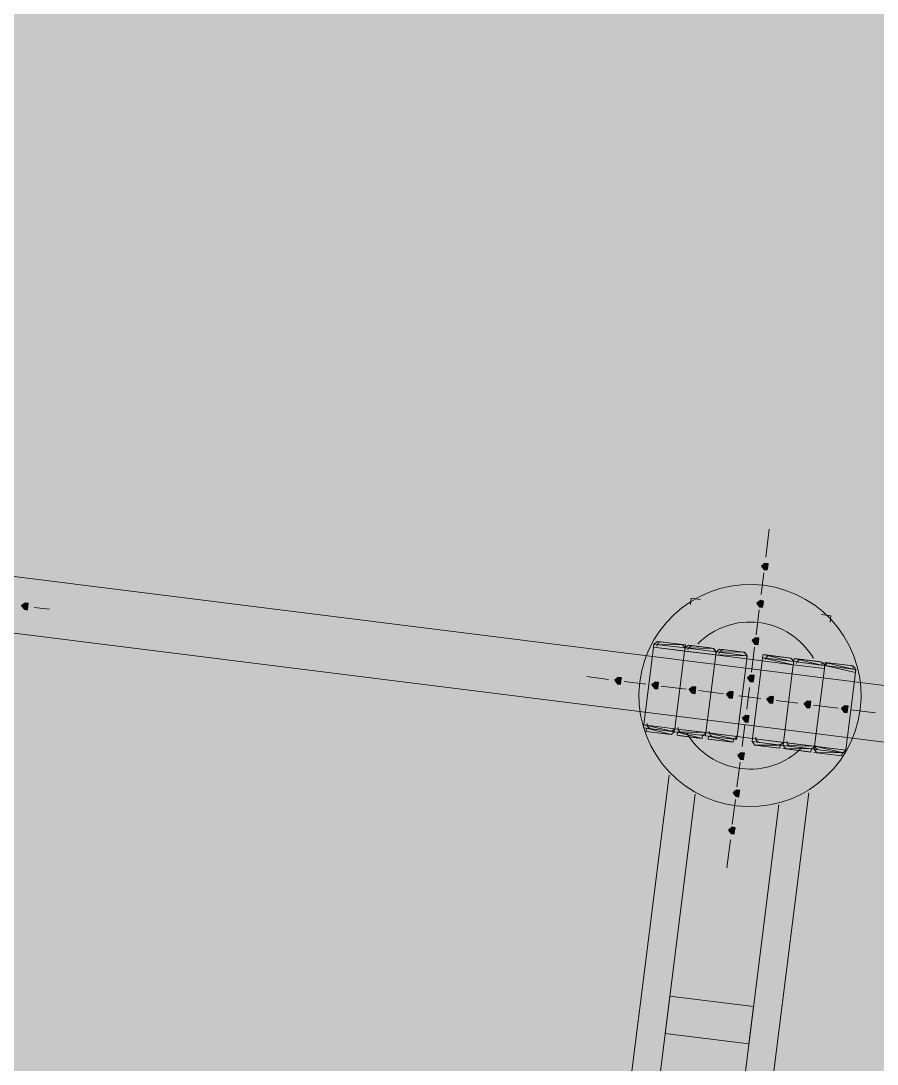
# Model space of a CAD drawing. Header units: metres. Extents: x -4 to 509425, y 7549 to 4732445.
# Drawn here: x 476041.696 to 476044.012, y 4719748.064 to 4719750.886 of the extents above; entities that cross this region are included whole.
import ezdxf

# ---------------------------------------------------------------- set-up
doc = ezdxf.new("R2010")
doc.units = ezdxf.units.M
doc.header["$LTSCALE"] = 0.01
doc.header["$MEASUREMENT"] = 0
doc.layers.get('0').update_dxf_attribs({"lineweight": 0})
doc.layers.add('_SUBESTACIÓN', color=1, linetype='Continuous')
doc.layers.add('SUBESTACION LA VID', color=253, linetype='Continuous')

# ---------------------------------------------------------------- blocks, each defined once
blk = doc.blocks.new('A$Cfff6051d')
at = {"layer": 'SUBESTACION LA VID', "transparency": 33554687}
h = blk.add_hatch(color=256, dxfattribs=at)
h.dxf.hatch_style = 2
h.paths.add_polyline_path([(476043.7161, 4719749.4093), (476043.7171, 4719749.4177), (476043.7087, 4719749.4187), (476043.6993, 4719749.4114), (476043.7066, 4719749.4019), (476043.715, 4719749.4009)])
h = blk.add_hatch(color=256, dxfattribs=at)
h.dxf.hatch_style = 2
h.paths.add_polyline_path([(476043.7035, 4719749.3085), (476043.7045, 4719749.3169), (476043.6961, 4719749.3179), (476043.6867, 4719749.3106), (476043.694, 4719749.3011), (476043.7024, 4719749.3001)])
h = blk.add_hatch(color=256, dxfattribs=at)
h.dxf.hatch_style = 2
h.paths.add_polyline_path([(476041.7146, 4719749.3018), (476041.7156, 4719749.3102), (476041.7072, 4719749.3113), (476041.6978, 4719749.3039), (476041.7051, 4719749.2945), (476041.7135, 4719749.2934)])
h = blk.add_hatch(color=256, dxfattribs=at)
h.dxf.hatch_style = 2
h.paths.add_polyline_path([(476043.6908, 4719749.2077), (476043.6919, 4719749.2161), (476043.6835, 4719749.2171), (476043.674, 4719749.2098), (476043.6814, 4719749.2003), (476043.6898, 4719749.1993)])
h = blk.add_hatch(color=256, dxfattribs=at)
h.dxf.hatch_style = 2
h.paths.add_polyline_path([(476043.6782, 4719749.1069), (476043.6792, 4719749.1153), (476043.6708, 4719749.1163), (476043.6614, 4719749.109), (476043.6687, 4719749.0995), (476043.6771, 4719749.0985)])
h = blk.add_hatch(color=256, dxfattribs=at)
h.dxf.hatch_style = 2
h.paths.add_polyline_path([(476043.319, 4719749.1007), (476043.3201, 4719749.1091), (476043.3117, 4719749.1101), (476043.3022, 4719749.1028), (476043.3096, 4719749.0933), (476043.318, 4719749.0923)])
h = blk.add_hatch(color=256, dxfattribs=at)
h.dxf.hatch_style = 2
h.paths.add_polyline_path([(476043.4198, 4719749.088), (476043.4209, 4719749.0964), (476043.4125, 4719749.0975), (476043.403, 4719749.0902), (476043.4104, 4719749.0807), (476043.4188, 4719749.0796)])
h = blk.add_hatch(color=256, dxfattribs=at)
h.dxf.hatch_style = 2
h.paths.add_polyline_path([(476043.5206, 4719749.0754), (476043.5217, 4719749.0838), (476043.5133, 4719749.0849), (476043.5038, 4719749.0775), (476043.5112, 4719749.0681), (476043.5196, 4719749.067)])
h = blk.add_hatch(color=256, dxfattribs=at)
h.dxf.hatch_style = 2
h.paths.add_polyline_path([(476043.6215, 4719749.0628), (476043.6225, 4719749.0712), (476043.6141, 4719749.0722), (476043.6046, 4719749.0649), (476043.612, 4719749.0554), (476043.6204, 4719749.0544)])
h = blk.add_hatch(color=256, dxfattribs=at)
h.dxf.hatch_style = 2
h.paths.add_polyline_path([(476043.7307, 4719749.0491), (476043.7317, 4719749.0575), (476043.7233, 4719749.0585), (476043.7139, 4719749.0512), (476043.7212, 4719749.0417), (476043.7296, 4719749.0407)])
h = blk.add_hatch(color=256, dxfattribs=at)
h.dxf.hatch_style = 2
h.paths.add_polyline_path([(476043.8315, 4719749.0364), (476043.8325, 4719749.0448), (476043.8241, 4719749.0459), (476043.8147, 4719749.0386), (476043.822, 4719749.0291), (476043.8304, 4719749.028)])
h = blk.add_hatch(color=256, dxfattribs=at)
h.dxf.hatch_style = 2
h.paths.add_polyline_path([(476043.9323, 4719749.0238), (476043.9333, 4719749.0322), (476043.9249, 4719749.0333), (476043.9155, 4719749.0259), (476043.9228, 4719749.0165), (476043.9312, 4719749.0154)])
h = blk.add_hatch(color=256, dxfattribs=at)
h.dxf.hatch_style = 2
h.paths.add_polyline_path([(476043.6645, 4719748.9977), (476043.6655, 4719749.0061), (476043.6571, 4719749.0071), (476043.6477, 4719748.9998), (476043.655, 4719748.9903), (476043.6634, 4719748.9893)])
h = blk.add_hatch(color=256, dxfattribs=at)
h.dxf.hatch_style = 2
h.paths.add_polyline_path([(476043.6518, 4719748.8969), (476043.6529, 4719748.9053), (476043.6445, 4719748.9063), (476043.635, 4719748.899), (476043.6424, 4719748.8895), (476043.6508, 4719748.8885)])
h = blk.add_hatch(color=256, dxfattribs=at)
h.dxf.hatch_style = 2
h.paths.add_polyline_path([(476043.6392, 4719748.796), (476043.6403, 4719748.8044), (476043.6319, 4719748.8055), (476043.6224, 4719748.7982), (476043.6298, 4719748.7887), (476043.6382, 4719748.7876)])
h = blk.add_hatch(color=256, dxfattribs=at)
h.dxf.hatch_style = 2
h.paths.add_polyline_path([(476043.6266, 4719748.6952), (476043.6276, 4719748.7036), (476043.6192, 4719748.7047), (476043.6098, 4719748.6973), (476043.6171, 4719748.6879), (476043.6255, 4719748.6868)])
at = {"layer": 'SUBESTACION LA VID', "lineweight": 15}
for p, q in [((476071.4612, 4719745.6493), (475975.7142, 4719757.6531)), ((476071.4423, 4719745.4981), (475975.6953, 4719757.5019)), ((476043.7203, 4719749.5111), (476043.7108, 4719749.4355)), ((476043.7056, 4719749.3935), (476043.6982, 4719749.3347)), ((476041.7734, 4719749.2945), (476041.7314, 4719749.2997)), ((476043.6929, 4719749.2927), (476043.6845, 4719749.2255)), ((476043.4766, 4719749.2004), (476043.4262, 4719749.2067)), ((476043.4073, 4719749.192), (476043.381, 4719748.982)), ((476043.4913, 4719749.1815), (476043.465, 4719748.9715)), ((476043.465, 4719748.9715), (476043.4913, 4719749.1815)), ((476043.5606, 4719749.1899), (476043.5102, 4719749.1962)), ((476043.5753, 4719749.1709), (476043.549, 4719748.9609)), ((476043.549, 4719748.9609), (476043.5753, 4719749.1709)), ((476043.6446, 4719749.1793), (476043.5942, 4719749.1856)), ((476043.6803, 4719749.1919), (476043.6719, 4719749.1247)), ((476043.633, 4719748.9504), (476043.6593, 4719749.1604)), ((476043.675, 4719748.9451), (476043.7013, 4719749.1552)), ((476043.7202, 4719749.1698), (476043.7706, 4719749.1635)), ((476043.7853, 4719749.1446), (476043.759, 4719748.9346)), ((476043.759, 4719748.9346), (476043.7853, 4719749.1446)), ((476043.8042, 4719749.1593), (476043.8546, 4719749.153)), ((476043.8798, 4719749.1498), (476043.9386, 4719749.1425)), ((476043.8693, 4719749.1341), (476043.843, 4719748.9241)), ((476043.843, 4719748.9241), (476043.8693, 4719749.1341)), ((476043.9533, 4719749.1236), (476043.927, 4719748.9135)), ((476043.2854, 4719749.1049), (476043.2266, 4719749.1123)), ((476043.3862, 4719749.0923), (476043.3274, 4719749.0996)), ((476043.4954, 4719749.0786), (476043.4282, 4719749.087)), ((476043.5962, 4719749.0659), (476043.529, 4719749.0744)), ((476043.6971, 4719749.0533), (476043.6383, 4719749.0607)), ((476043.6666, 4719749.0827), (476043.6592, 4719749.0239)), ((476043.7979, 4719749.0407), (476043.7391, 4719749.048)), ((476043.9071, 4719749.027), (476043.8399, 4719749.0354)), ((476044.0079, 4719749.0143), (476043.9407, 4719749.0228)), ((476043.654, 4719748.9819), (476043.6466, 4719748.9231)), ((476043.3957, 4719748.9631), (476043.4461, 4719748.9568)), ((476043.4797, 4719748.9526), (476043.5301, 4719748.9462)), ((476043.5637, 4719748.942), (476043.6141, 4719748.9357)), ((476043.7401, 4719748.9199), (476043.6897, 4719748.9262)), ((476043.8241, 4719748.9094), (476043.7737, 4719748.9157)), ((476043.9081, 4719748.8989), (476043.8493, 4719748.9062)), ((476043.6413, 4719748.8811), (476043.6329, 4719748.8139)), ((476043.4492, 4719748.8455), (476043.0721, 4719745.8382)), ((476043.153, 4719745.8707), (476043.5195, 4719748.794)), ((476043.8272, 4719748.7981), (476043.4502, 4719745.7908)), ((476043.6287, 4719748.7803), (476043.6203, 4719748.7131)), ((476043.3798, 4719745.8422), (476043.7463, 4719748.7656)), ((476043.615, 4719748.6711), (476043.6055, 4719748.5955))]:
    blk.add_line(p, q, dxfattribs=at)
at = {"layer": 'SUBESTACION LA VID', "lineweight": 0}
for p, q in [((476043.4167, 4719749.1994), (476043.4934, 4719749.1983)), ((476043.4178, 4719749.2078), (476043.485, 4719749.1993)), ((476043.4178, 4719749.2078), (476043.485, 4719749.1993)), ((476043.4178, 4719749.2078), (476043.485, 4719749.1993)), ((476043.4178, 4719749.2078), (476043.485, 4719749.1993)), ((476043.4262, 4719749.2067), (476043.485, 4719749.1993)), ((476043.4262, 4719749.2067), (476043.4766, 4719749.2004)), ((476043.4923, 4719749.1899), (476043.569, 4719749.1888)), ((476043.5018, 4719749.1972), (476043.569, 4719749.1888)), ((476043.5018, 4719749.1972), (476043.569, 4719749.1888)), ((476043.5018, 4719749.1972), (476043.569, 4719749.1888)), ((476043.5018, 4719749.1972), (476043.569, 4719749.1888)), ((476043.5018, 4719749.1972), (476043.569, 4719749.1888)), ((476043.5753, 4719749.1709), (476043.6603, 4719749.1688)), ((476043.5763, 4719749.1793), (476043.6603, 4719749.1688)), ((476043.5763, 4719749.1793), (476043.6603, 4719749.1688)), ((476043.5763, 4719749.1793), (476043.653, 4719749.1783)), ((476043.5858, 4719749.1867), (476043.653, 4719749.1783)), ((476043.5858, 4719749.1867), (476043.653, 4719749.1783)), ((476043.5858, 4719749.1867), (476043.653, 4719749.1783)), ((476043.5858, 4719749.1867), (476043.653, 4719749.1783)), ((476043.5858, 4719749.1867), (476043.653, 4719749.1783)), ((476043.5858, 4719749.1867), (476043.6446, 4719749.1793)), ((476043.7034, 4719749.172), (476043.7779, 4719749.1541)), ((476043.7118, 4719749.1709), (476043.779, 4719749.1625)), ((476043.7118, 4719749.1709), (476043.779, 4719749.1625)), ((476043.7118, 4719749.1709), (476043.779, 4719749.1625)), ((476043.7118, 4719749.1709), (476043.779, 4719749.1625)), ((476043.7118, 4719749.1709), (476043.779, 4719749.1625)), ((476043.7023, 4719749.1636), (476043.7853, 4719749.1446)), ((476043.7023, 4719749.1636), (476043.7863, 4719749.153)), ((476043.7202, 4719749.1698), (476043.779, 4719749.1625)), ((476043.7863, 4719749.153), (476043.8704, 4719749.1425)), ((476043.7863, 4719749.153), (476043.8704, 4719749.1425)), ((476043.7874, 4719749.1614), (476043.862, 4719749.1435)), ((476043.7874, 4719749.1614), (476043.863, 4719749.1519)), ((476043.7958, 4719749.1604), (476043.863, 4719749.1519)), ((476043.7958, 4719749.1604), (476043.863, 4719749.1519)), ((476043.7958, 4719749.1604), (476043.8546, 4719749.153)), ((476043.7958, 4719749.1604), (476043.8546, 4719749.153)), ((476043.8042, 4719749.1593), (476043.8546, 4719749.153)), ((476043.8704, 4719749.1425), (476043.9533, 4719749.1236)), ((476043.8704, 4719749.1425), (476043.9544, 4719749.132)), ((476043.8704, 4719749.1425), (476043.946, 4719749.133)), ((476043.8714, 4719749.1509), (476043.946, 4719749.133)), ((476043.8798, 4719749.1498), (476043.947, 4719749.1414)), ((476043.8798, 4719749.1498), (476043.9386, 4719749.1425)), ((476043.8798, 4719749.1498), (476043.9386, 4719749.1425)), ((476043.8798, 4719749.1498), (476043.9386, 4719749.1425)), ((476043.4545, 4719748.9557), (476043.3872, 4719748.9642)), ((476043.4545, 4719748.9557), (476043.3872, 4719748.9642)), ((476043.4545, 4719748.9557), (476043.3883, 4719748.9726)), ((476043.4545, 4719748.9557), (476043.3957, 4719748.9631)), ((476043.5479, 4719748.9525), (476043.4639, 4719748.9631)), ((476043.5479, 4719748.9525), (476043.4639, 4719748.9631)), ((476043.5479, 4719748.9525), (476043.4639, 4719748.9631)), ((476043.549, 4719748.9609), (476043.465, 4719748.9715)), ((476043.5301, 4719748.9462), (476043.4713, 4719748.9536)), ((476043.5385, 4719748.9452), (476043.4713, 4719748.9536)), ((476043.5385, 4719748.9452), (476043.4713, 4719748.9536)), ((476043.5385, 4719748.9452), (476043.4713, 4719748.9536)), ((476043.5385, 4719748.9452), (476043.4713, 4719748.9536)), ((476043.5385, 4719748.9452), (476043.4723, 4719748.962)), ((476043.6235, 4719748.9431), (476043.5479, 4719748.9525)), ((476043.6319, 4719748.942), (476043.5479, 4719748.9525)), ((476043.6319, 4719748.942), (476043.5479, 4719748.9525)), ((476043.633, 4719748.9504), (476043.549, 4719748.9609)), ((476043.6225, 4719748.9347), (476043.5563, 4719748.9515)), ((476043.6225, 4719748.9347), (476043.5553, 4719748.9431)), ((476043.6225, 4719748.9347), (476043.5553, 4719748.9431)), ((476043.6225, 4719748.9347), (476043.5553, 4719748.9431)), ((476043.7579, 4719748.9262), (476043.6739, 4719748.9367)), ((476043.7579, 4719748.9262), (476043.6739, 4719748.9367)), ((476043.7401, 4719748.9199), (476043.6813, 4719748.9273)), ((476043.7485, 4719748.9189), (476043.6813, 4719748.9273)), ((476043.7495, 4719748.9273), (476043.6813, 4719748.9273)), ((476043.8335, 4719748.9167), (476043.7569, 4719748.9178)), ((476043.8335, 4719748.9167), (476043.7579, 4719748.9262)), ((476043.8335, 4719748.9167), (476043.7579, 4719748.9262)), ((476043.8241, 4719748.9094), (476043.7653, 4719748.9168)), ((476043.8325, 4719748.9083), (476043.7653, 4719748.9168)), ((476043.8241, 4719748.9094), (476043.7737, 4719748.9157)), ((476043.9175, 4719748.9062), (476043.8409, 4719748.9073)), ((476043.9175, 4719748.9062), (476043.8419, 4719748.9157)), ((476043.9175, 4719748.9062), (476043.8419, 4719748.9157)), ((476043.9081, 4719748.8989), (476043.8493, 4719748.9062)), ((476043.9081, 4719748.8989), (476043.8493, 4719748.9062)), ((476043.9081, 4719748.8989), (476043.8493, 4719748.9062)), ((476043.9165, 4719748.8978), (476043.8493, 4719748.9062)), ((476043.9165, 4719748.8978), (476043.8493, 4719748.9062))]:
    blk.add_line(p, q, dxfattribs=at)
at = {"layer": 'SUBESTACION LA VID', "lineweight": 15}
for points in [[(476071.4423, 4719745.4981), (476071.4612, 4719745.6493), (475975.7142, 4719757.6531), (475975.6953, 4719757.5019), (476071.4423, 4719745.4981)], [(476043.5344, 4719749.3211), (476043.5092, 4719749.3243), (476043.5071, 4719749.3075)], [(476043.862, 4719749.2801), (476043.8872, 4719749.2769), (476043.8851, 4719749.2601)], [(476043.527, 4719749.1941), (476043.5102, 4719749.1962), (476043.5018, 4719749.1972), (476043.4923, 4719749.1899), (476043.4913, 4719749.1815), (476043.4923, 4719749.1899), (476043.4934, 4719749.1983), (476043.485, 4719749.1993), (476043.4766, 4719749.2004), (476043.4262, 4719749.2067), (476043.4178, 4719749.2078), (476043.4083, 4719749.2004), (476043.4073, 4719749.192), (476043.381, 4719748.982), (476043.3799, 4719748.9736), (476043.3883, 4719748.9726), (476043.3872, 4719748.9642), (476043.3957, 4719748.9631), (476043.4461, 4719748.9568), (476043.4545, 4719748.9557), (476043.4639, 4719748.9631), (476043.465, 4719748.9715), (476043.4639, 4719748.9631), (476043.4723, 4719748.962), (476043.4713, 4719748.9536), (476043.4797, 4719748.9526), (476043.5301, 4719748.9462), (476043.5385, 4719748.9452), (476043.5395, 4719748.9536), (476043.5479, 4719748.9525), (476043.549, 4719748.9609), (476043.5479, 4719748.9525), (476043.5563, 4719748.9515), (476043.5553, 4719748.9431), (476043.5637, 4719748.942), (476043.6141, 4719748.9357), (476043.6225, 4719748.9347), (476043.6235, 4719748.9431), (476043.6319, 4719748.942), (476043.633, 4719748.9504), (476043.675, 4719748.9451), (476043.6739, 4719748.9367), (476043.6813, 4719748.9273), (476043.6897, 4719748.9262), (476043.7401, 4719748.9199), (476043.7485, 4719748.9189), (476043.7495, 4719748.9273), (476043.7579, 4719748.9262), (476043.759, 4719748.9346), (476043.7579, 4719748.9262), (476043.7653, 4719748.9168), (476043.7737, 4719748.9157), (476043.8241, 4719748.9094), (476043.8325, 4719748.9083), (476043.8335, 4719748.9167), (476043.8419, 4719748.9157), (476043.843, 4719748.9241), (476043.8419, 4719748.9157), (476043.8493, 4719748.9062), (476043.9081, 4719748.8989), (476043.9165, 4719748.8978), (476043.9175, 4719748.9062), (476043.9259, 4719748.9051), (476043.927, 4719748.9135), (476043.9533, 4719749.1236), (476043.9544, 4719749.132), (476043.946, 4719749.133), (476043.947, 4719749.1414), (476043.9386, 4719749.1425), (476043.8798, 4719749.1498), (476043.8714, 4719749.1509), (476043.8704, 4719749.1425), (476043.8693, 4719749.1341), (476043.8704, 4719749.1425), (476043.862, 4719749.1435), (476043.863, 4719749.1519), (476043.8546, 4719749.153), (476043.8042, 4719749.1593), (476043.7958, 4719749.1604), (476043.7874, 4719749.1614), (476043.7863, 4719749.153), (476043.7853, 4719749.1446), (476043.7863, 4719749.153), (476043.779, 4719749.1625), (476043.7706, 4719749.1635), (476043.7202, 4719749.1698), (476043.7118, 4719749.1709), (476043.7034, 4719749.172), (476043.7023, 4719749.1636), (476043.7013, 4719749.1552), (476043.6593, 4719749.1604), (476043.6603, 4719749.1688), (476043.653, 4719749.1783), (476043.6446, 4719749.1793), (476043.5942, 4719749.1856), (476043.5858, 4719749.1867), (476043.5763, 4719749.1793), (476043.5753, 4719749.1709), (476043.5763, 4719749.1793), (476043.569, 4719749.1888), (476043.5606, 4719749.1899), (476043.527, 4719749.1941)], [(476043.4384, 4719748.1472), (476043.451, 4719748.248), (476043.6779, 4719748.2195), (476043.6652, 4719748.1187), (476043.4384, 4719748.1472)]]:
    blk.add_lwpolyline(points, dxfattribs=at)
at = {"layer": 'SUBESTACION LA VID'}
for points in [[(476043.7161, 4719749.4093), (476043.7171, 4719749.4177), (476043.7087, 4719749.4187), (476043.6993, 4719749.4114), (476043.7066, 4719749.4019), (476043.715, 4719749.4009)], [(476043.7035, 4719749.3085), (476043.7045, 4719749.3169), (476043.6961, 4719749.3179), (476043.6867, 4719749.3106), (476043.694, 4719749.3011), (476043.7024, 4719749.3001)], [(476041.7146, 4719749.3018), (476041.7156, 4719749.3102), (476041.7072, 4719749.3113), (476041.6978, 4719749.3039), (476041.7051, 4719749.2945), (476041.7135, 4719749.2934)], [(476043.6908, 4719749.2077), (476043.6919, 4719749.2161), (476043.6835, 4719749.2171), (476043.674, 4719749.2098), (476043.6814, 4719749.2003), (476043.6898, 4719749.1993)], [(476043.6782, 4719749.1069), (476043.6792, 4719749.1153), (476043.6708, 4719749.1163), (476043.6614, 4719749.109), (476043.6687, 4719749.0995), (476043.6771, 4719749.0985)], [(476043.319, 4719749.1007), (476043.3201, 4719749.1091), (476043.3117, 4719749.1101), (476043.3022, 4719749.1028), (476043.3096, 4719749.0933), (476043.318, 4719749.0923)], [(476043.4198, 4719749.088), (476043.4209, 4719749.0964), (476043.4125, 4719749.0975), (476043.403, 4719749.0902), (476043.4104, 4719749.0807), (476043.4188, 4719749.0796)], [(476043.5206, 4719749.0754), (476043.5217, 4719749.0838), (476043.5133, 4719749.0849), (476043.5038, 4719749.0775), (476043.5112, 4719749.0681), (476043.5196, 4719749.067)], [(476043.6215, 4719749.0628), (476043.6225, 4719749.0712), (476043.6141, 4719749.0722), (476043.6046, 4719749.0649), (476043.612, 4719749.0554), (476043.6204, 4719749.0544)], [(476043.7307, 4719749.0491), (476043.7317, 4719749.0575), (476043.7233, 4719749.0585), (476043.7139, 4719749.0512), (476043.7212, 4719749.0417), (476043.7296, 4719749.0407)], [(476043.8315, 4719749.0364), (476043.8325, 4719749.0448), (476043.8241, 4719749.0459), (476043.8147, 4719749.0386), (476043.822, 4719749.0291), (476043.8304, 4719749.028)], [(476043.9323, 4719749.0238), (476043.9333, 4719749.0322), (476043.9249, 4719749.0333), (476043.9155, 4719749.0259), (476043.9228, 4719749.0165), (476043.9312, 4719749.0154)], [(476043.6645, 4719748.9977), (476043.6655, 4719749.0061), (476043.6571, 4719749.0071), (476043.6477, 4719748.9998), (476043.655, 4719748.9903), (476043.6634, 4719748.9893)], [(476043.6518, 4719748.8969), (476043.6529, 4719748.9053), (476043.6445, 4719748.9063), (476043.635, 4719748.899), (476043.6424, 4719748.8895), (476043.6508, 4719748.8885)], [(476043.6392, 4719748.796), (476043.6403, 4719748.8044), (476043.6319, 4719748.8055), (476043.6224, 4719748.7982), (476043.6298, 4719748.7887), (476043.6382, 4719748.7876)], [(476043.6266, 4719748.6952), (476043.6276, 4719748.7036), (476043.6192, 4719748.7047), (476043.6098, 4719748.6973), (476043.6171, 4719748.6879), (476043.6255, 4719748.6868)]]:
    blk.add_lwpolyline(points, close=True, dxfattribs=at)
at = {"layer": 'SUBESTACION LA VID', "lineweight": 0}
for points in [[(476043.7161, 4719749.4093), (476043.7171, 4719749.4177), (476043.7087, 4719749.4187), (476043.6993, 4719749.4114), (476043.7066, 4719749.4019), (476043.715, 4719749.4009)], [(476043.7035, 4719749.3085), (476043.7045, 4719749.3169), (476043.6961, 4719749.3179), (476043.6867, 4719749.3106), (476043.694, 4719749.3011), (476043.7024, 4719749.3001)], [(476041.7146, 4719749.3018), (476041.7156, 4719749.3102), (476041.7072, 4719749.3113), (476041.6978, 4719749.3039), (476041.7051, 4719749.2945), (476041.7135, 4719749.2934)], [(476043.6908, 4719749.2077), (476043.6919, 4719749.2161), (476043.6835, 4719749.2171), (476043.674, 4719749.2098), (476043.6814, 4719749.2003), (476043.6898, 4719749.1993)], [(476043.6782, 4719749.1069), (476043.6792, 4719749.1153), (476043.6708, 4719749.1163), (476043.6614, 4719749.109), (476043.6687, 4719749.0995), (476043.6771, 4719749.0985)], [(476043.319, 4719749.1007), (476043.3201, 4719749.1091), (476043.3117, 4719749.1101), (476043.3022, 4719749.1028), (476043.3096, 4719749.0933), (476043.318, 4719749.0923)], [(476043.4198, 4719749.088), (476043.4209, 4719749.0964), (476043.4125, 4719749.0975), (476043.403, 4719749.0902), (476043.4104, 4719749.0807), (476043.4188, 4719749.0796)], [(476043.5206, 4719749.0754), (476043.5217, 4719749.0838), (476043.5133, 4719749.0849), (476043.5038, 4719749.0775), (476043.5112, 4719749.0681), (476043.5196, 4719749.067)], [(476043.6215, 4719749.0628), (476043.6225, 4719749.0712), (476043.6141, 4719749.0722), (476043.6046, 4719749.0649), (476043.612, 4719749.0554), (476043.6204, 4719749.0544)], [(476043.7307, 4719749.0491), (476043.7317, 4719749.0575), (476043.7233, 4719749.0585), (476043.7139, 4719749.0512), (476043.7212, 4719749.0417), (476043.7296, 4719749.0407)], [(476043.8315, 4719749.0364), (476043.8325, 4719749.0448), (476043.8241, 4719749.0459), (476043.8147, 4719749.0386), (476043.822, 4719749.0291), (476043.8304, 4719749.028)], [(476043.9323, 4719749.0238), (476043.9333, 4719749.0322), (476043.9249, 4719749.0333), (476043.9155, 4719749.0259), (476043.9228, 4719749.0165), (476043.9312, 4719749.0154)], [(476043.6645, 4719748.9977), (476043.6655, 4719749.0061), (476043.6571, 4719749.0071), (476043.6477, 4719748.9998), (476043.655, 4719748.9903), (476043.6634, 4719748.9893)], [(476043.6518, 4719748.8969), (476043.6529, 4719748.9053), (476043.6445, 4719748.9063), (476043.635, 4719748.899), (476043.6424, 4719748.8895), (476043.6508, 4719748.8885)], [(476043.6392, 4719748.796), (476043.6403, 4719748.8044), (476043.6319, 4719748.8055), (476043.6224, 4719748.7982), (476043.6298, 4719748.7887), (476043.6382, 4719748.7876)], [(476043.6266, 4719748.6952), (476043.6276, 4719748.7036), (476043.6192, 4719748.7047), (476043.6098, 4719748.6973), (476043.6171, 4719748.6879), (476043.6255, 4719748.6868)]]:
    blk.add_lwpolyline(points, close=True, dxfattribs=at)
for points in [[(476043.4083, 4719749.2004), (476043.4923, 4719749.1899), (476043.5763, 4719749.1793), (476043.4923, 4719749.1899)], [(476043.4083, 4719749.2004), (476043.4923, 4719749.1899), (476043.4083, 4719749.2004)], [(476043.6603, 4719749.1688), (476043.5763, 4719749.1793), (476043.4923, 4719749.1899), (476043.4083, 4719749.2004)], [(476043.6593, 4719749.1604), (476043.4073, 4719749.192), (476043.5753, 4719749.1709)], [(476043.5753, 4719749.1709), (476043.4913, 4719749.1815), (476043.4073, 4719749.192)], [(476043.6603, 4719749.1688), (476043.5763, 4719749.1793), (476043.4923, 4719749.1899)], [(476043.5018, 4719749.1972), (476043.5606, 4719749.1899), (476043.5102, 4719749.1962)], [(476043.8693, 4719749.1341), (476043.7853, 4719749.1446), (476043.7013, 4719749.1552)], [(476043.7023, 4719749.1636), (476043.7863, 4719749.153), (476043.8704, 4719749.1425)], [(476043.7023, 4719749.1636), (476043.7863, 4719749.153), (476043.862, 4719749.1435)], [(476043.9544, 4719749.132), (476043.8704, 4719749.1425), (476043.946, 4719749.133)], [(476043.8714, 4719749.1509), (476043.947, 4719749.1414), (476043.8714, 4719749.1509)], [(476043.3883, 4719748.9726), (476043.4639, 4719748.9631), (476043.3799, 4719748.9736)], [(476043.4639, 4719748.9631), (476043.3799, 4719748.9736), (476043.4639, 4719748.9631)], [(476043.381, 4719748.982), (476043.4639, 4719748.9631), (476043.549, 4719748.9609), (476043.6319, 4719748.942)], [(476043.381, 4719748.982), (476043.465, 4719748.9715), (476043.633, 4719748.9504)], [(476043.4545, 4719748.9557), (476043.3957, 4719748.9631), (476043.4545, 4719748.9557)], [(476043.4723, 4719748.962), (476043.5479, 4719748.9525), (476043.6235, 4719748.9431)], [(476043.927, 4719748.9135), (476043.675, 4719748.9451), (476043.759, 4719748.9346)], [(476043.5637, 4719748.942), (476043.6225, 4719748.9347), (476043.5553, 4719748.9431)], [(476043.7495, 4719748.9273), (476043.6739, 4719748.9367), (476043.7579, 4719748.9262), (476043.8335, 4719748.9167)], [(476043.7485, 4719748.9189), (476043.6813, 4719748.9273), (476043.7485, 4719748.9189)], [(476043.8419, 4719748.9157), (476043.7579, 4719748.9262), (476043.843, 4719748.9241), (476043.9259, 4719748.9051)], [(476043.843, 4719748.9241), (476043.759, 4719748.9346), (476043.927, 4719748.9135), (476043.843, 4719748.9241)], [(476043.8325, 4719748.9083), (476043.7653, 4719748.9168), (476043.8325, 4719748.9083)], [(476043.9175, 4719748.9062), (476043.8419, 4719748.9157), (476043.9175, 4719748.9062)]]:
    blk.add_lwpolyline(points, dxfattribs=at)
at = {"layer": 'SUBESTACION LA VID', "lineweight": 15}
for points, knots in [([(476043.37, 4719749.0986), (476043.3493, 4719748.9339), (476043.4661, 4719748.7836), (476043.6308, 4719748.763), (476043.7955, 4719748.7423), (476043.9457, 4719748.8591), (476043.9664, 4719749.0238), (476043.987, 4719749.1885), (476043.8703, 4719749.3387), (476043.7056, 4719749.3594), (476043.5409, 4719749.38), (476043.3906, 4719749.2633), (476043.37, 4719749.0986)], [0, 0, 0, 0, 1, 1, 1, 2, 2, 2, 3, 3, 3, 4, 4, 4, 4]), ([(476043.8395, 4719749.1623), (476043.8082, 4719749.2153), (476043.7541, 4719749.2509), (476043.6929, 4719749.2586), (476043.6318, 4719749.2663), (476043.5705, 4719749.2451), (476043.5271, 4719749.2014)], [0, 0, 0, 0, 1, 1, 1, 2, 2, 2, 2]), ([(476043.4972, 4719748.9595), (476043.5286, 4719748.9067), (476043.5825, 4719748.8714), (476043.6434, 4719748.8638), (476043.7043, 4719748.8561), (476043.7654, 4719748.877), (476043.8088, 4719748.9204)], [0, 0, 0, 0, 1, 1, 1, 2, 2, 2, 2])]:
    blk.add_open_spline(points, degree=3, knots=knots, dxfattribs=at)
for points in [[(476043.4304, 4719749.2062), (476043.4234, 4719749.2071), (476043.4171, 4719749.2021), (476043.4162, 4719749.1952)], [(476043.4918, 4719749.1857), (476043.4927, 4719749.1926), (476043.4877, 4719749.199), (476043.4808, 4719749.1999)], [(476043.5144, 4719749.1956), (476043.5074, 4719749.1965), (476043.5011, 4719749.1916), (476043.5002, 4719749.1846)], [(476043.5758, 4719749.1751), (476043.5767, 4719749.1821), (476043.5718, 4719749.1885), (476043.5648, 4719749.1893)], [(476043.5984, 4719749.1851), (476043.5914, 4719749.186), (476043.5851, 4719749.1811), (476043.5842, 4719749.1741)], [(476043.6598, 4719749.1646), (476043.6607, 4719749.1716), (476043.6558, 4719749.1779), (476043.6488, 4719749.1788)], [(476043.7244, 4719749.1693), (476043.7174, 4719749.1702), (476043.7111, 4719749.1653), (476043.7102, 4719749.1583)], [(476043.7858, 4719749.1488), (476043.7867, 4719749.1558), (476043.7818, 4719749.1621), (476043.7748, 4719749.163)], [(476043.8084, 4719749.1588), (476043.8015, 4719749.1597), (476043.7951, 4719749.1547), (476043.7942, 4719749.1478)], [(476043.8698, 4719749.1383), (476043.8707, 4719749.1452), (476043.8658, 4719749.1516), (476043.8588, 4719749.1525)], [(476043.884, 4719749.1493), (476043.8771, 4719749.1502), (476043.8707, 4719749.1452), (476043.8698, 4719749.1383)], [(476043.9538, 4719749.1278), (476043.9547, 4719749.1347), (476043.9498, 4719749.1411), (476043.9428, 4719749.1419)], [(476043.3899, 4719748.9852), (476043.389, 4719748.9782), (476043.3939, 4719748.9718), (476043.4009, 4719748.971)], [(476043.4513, 4719748.9647), (476043.4583, 4719748.9638), (476043.4646, 4719748.9687), (476043.4655, 4719748.9757)], [(476043.4739, 4719748.9746), (476043.473, 4719748.9677), (476043.4779, 4719748.9613), (476043.4849, 4719748.9604)], [(476043.5353, 4719748.9541), (476043.5423, 4719748.9532), (476043.5486, 4719748.9582), (476043.5495, 4719748.9651)], [(476043.5579, 4719748.9641), (476043.557, 4719748.9571), (476043.562, 4719748.9508), (476043.5689, 4719748.9499)], [(476043.6193, 4719748.9436), (476043.6263, 4719748.9427), (476043.6326, 4719748.9476), (476043.6335, 4719748.9546)], [(476043.6839, 4719748.9483), (476043.683, 4719748.9413), (476043.688, 4719748.935), (476043.6949, 4719748.9341)], [(476043.7453, 4719748.9278), (476043.7523, 4719748.9269), (476043.7586, 4719748.9319), (476043.7595, 4719748.9388)], [(476043.7679, 4719748.9378), (476043.767, 4719748.9308), (476043.772, 4719748.9245), (476043.7789, 4719748.9236)], [(476043.8293, 4719748.9173), (476043.8363, 4719748.9164), (476043.8426, 4719748.9213), (476043.8435, 4719748.9283)], [(476043.8435, 4719748.9283), (476043.8426, 4719748.9213), (476043.8476, 4719748.915), (476043.8545, 4719748.9141)], [(476043.9133, 4719748.9067), (476043.9203, 4719748.9059), (476043.9266, 4719748.9108), (476043.9275, 4719748.9177)]]:
    blk.add_open_spline(points, degree=3, dxfattribs=at)

msp = doc.modelspace()

# ---------------------------------------------------------------- hatches: boundary and pattern name
at = {"layer": '_SUBESTACIÓN', "transparency": 33554559}
h = msp.add_hatch(color=1, dxfattribs=at)
h.dxf.hatch_style = 1
h.paths.add_polyline_path([(475968.6399, 4719805.825), (476089.9386, 4719790.615), (476078.1686, 4719696.74), (475956.8686, 4719711.9502)])

# ---------------------------------------------------------------- block references
at = {"linetype": 'Continuous'}
msp.add_blockref('A$Cfff6051d', (0, 0), dxfattribs=at)

doc.saveas('drawing.dxf')
